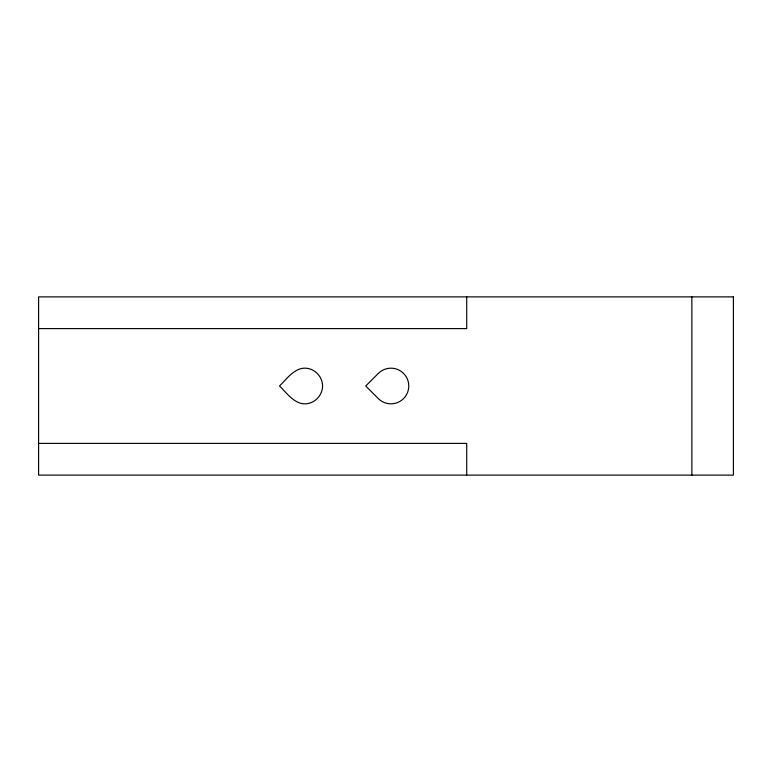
<?xml version="1.0" encoding="UTF-8"?>
<svg xmlns="http://www.w3.org/2000/svg" width="772" height="772" viewBox="0 0 772 772"><rect width="100%" height="100%" fill="white"/><g stroke="black" fill="none" stroke-linecap="round" stroke-linejoin="round"><path stroke-width="1.16" d="M38.6 328.602L466.713 328.602L466.713 296.873M38.6 443.398L466.713 443.398L466.713 475.127M691.866 296.873L691.866 475.127M322.571 386C322.522 393.884 316.954 401.141 309.36 403.216C296.255 406.873 287.541 393.788 279.532 386C287.541 378.212 296.255 365.127 309.36 368.784C316.954 370.859 322.522 378.116 322.571 386M378.348 373.397L365.735 386L378.348 398.603A17.824 17.824 0 0 0 403.553 398.603A17.824 17.824 0 0 0 403.553 373.397A17.824 17.824 0 0 0 378.348 373.397M733.4 296.873L38.6 296.873L38.6 475.127L733.4 475.127L733.4 296.873"/></g></svg>
